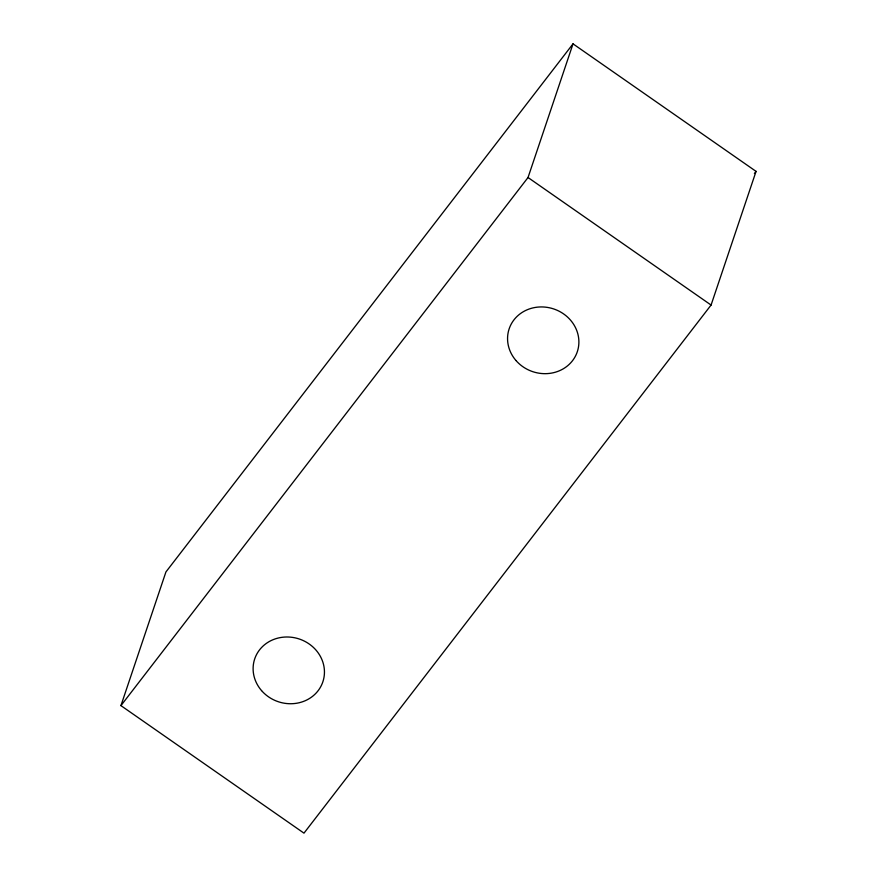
<?xml version="1.0" encoding="UTF-8"?>
<svg xmlns="http://www.w3.org/2000/svg" width="877" height="877" viewBox="0 0 877 877"><rect width="100%" height="100%" fill="white"/><g stroke="black" fill="none" stroke-linecap="round" stroke-linejoin="round"><path stroke-width="1.32" d="M120.938 705.623L165.928 571.947L573.021 43.85L756.062 171.377L711.072 305.053L303.979 833.15L120.938 705.623L528.031 177.516L573.021 43.85M754.395 173.547L756.062 171.377M528.031 177.516L711.072 305.053M261.543 690.594A35.946 33.063 18.6 0 0 322.341 683.238A35.946 33.063 18.6 0 0 282.471 637.261A35.946 33.063 18.6 0 0 261.543 690.594M515.983 360.524A35.946 33.063 18.6 0 0 576.781 353.179A35.946 33.063 18.6 0 0 536.91 307.202A35.946 33.063 18.6 0 0 515.983 360.524"/></g></svg>
